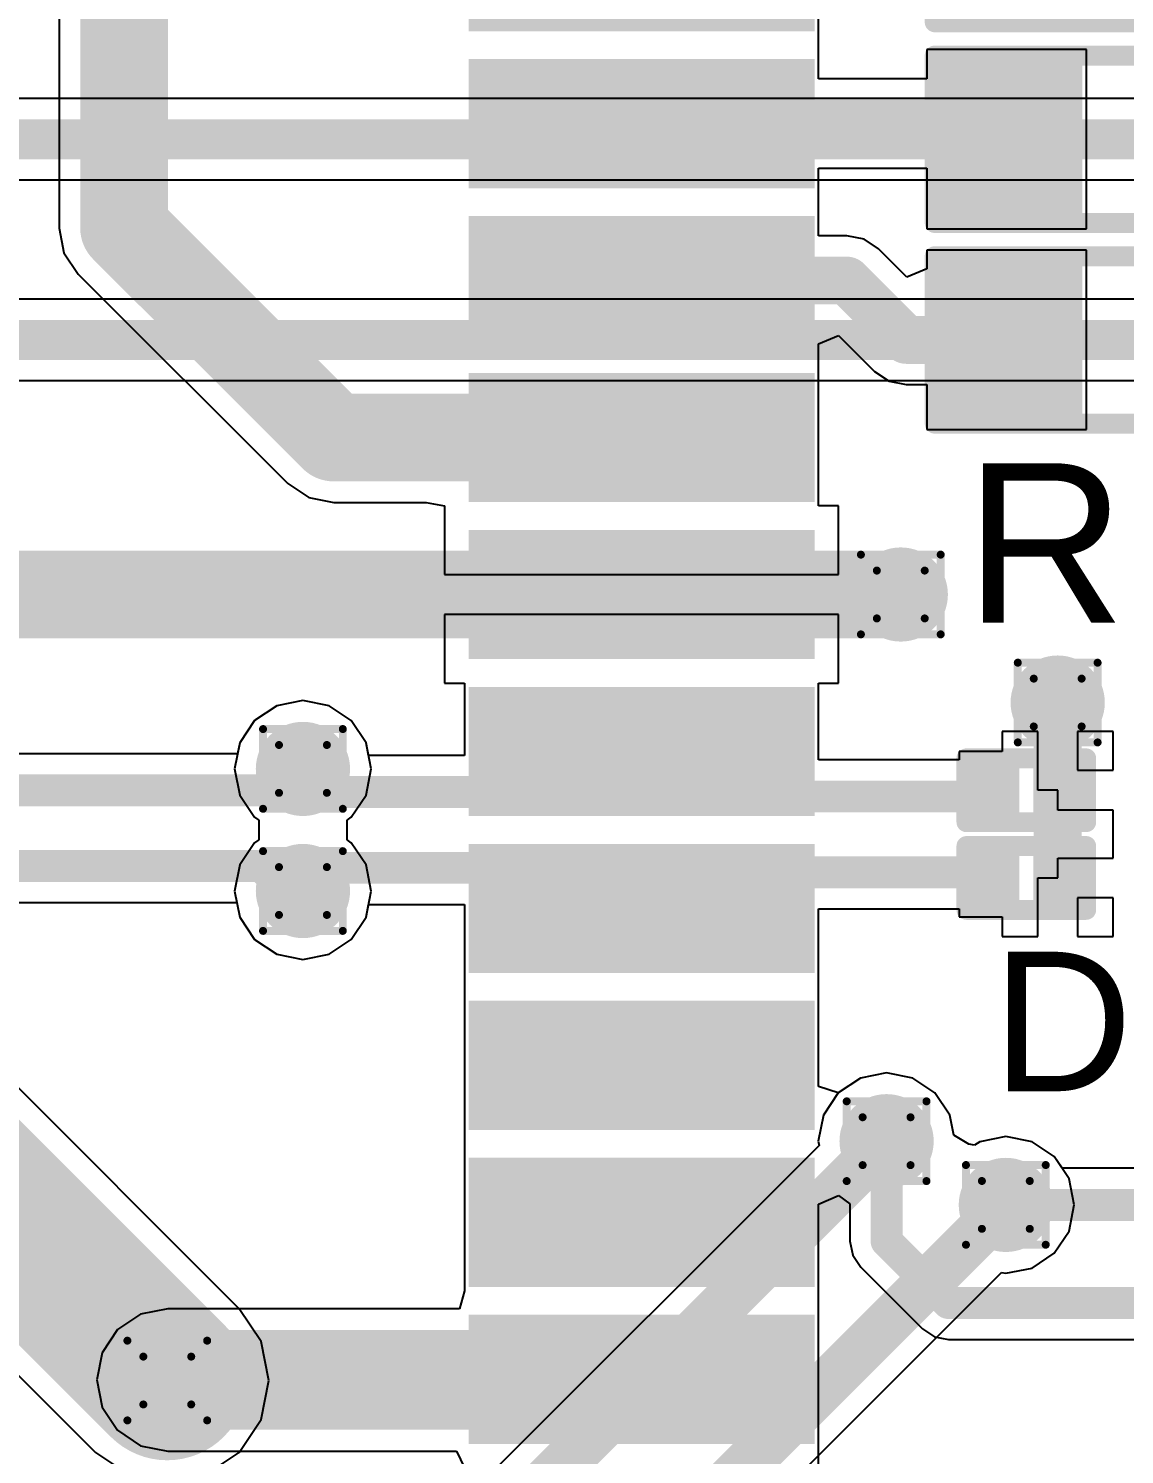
# Model space of a CAD drawing. Header units: inches. Extents: x -0.3 to 9.9, y -0.4 to 5.
# Drawn here: x 1.024 to 1.2987, y 1.1684 to 1.5261 of the extents above; entities that cross this region are included whole.
import ezdxf

# ---------------------------------------------------------------- set-up
doc = ezdxf.new("R2010")
doc.units = ezdxf.units.IN
doc.header["$MEASUREMENT"] = 0
for name, color, linetype in [('Bottom Layer', 5, 'Continuous'), ('Bottom Solder', 6, 'Continuous'), ('Drill Drawing', 1, 'Continuous'), ('Top Layer', 1, 'Continuous'), ('Top Overlay', 2, 'Continuous'), ('Top Paste', 8, 'Continuous'), ('Top Solder', 216, 'Continuous'), ('Via Holes', 16, 'Continuous')]:
    doc.layers.add(name, color=color, linetype=linetype)
doc.styles.add('Arial', font='', dxfattribs={"height": 0.2})
doc.styles.get('Arial').set_extended_font_data('Arial')

# ---------------------------------------------------------------- blocks, each defined once
blk = doc.blocks.new('R___0603_31')
at = {"layer": 'Top Layer'}
for points in [[(-0.015, 0.0175), (-0.015, -0.0175), (-0.045, -0.0175), (-0.045, 0.0175)], [(0.045, 0.0175), (0.045, -0.0175), (0.015, -0.0175), (0.015, 0.0175)]]:
    blk.add_hatch(color=1, dxfattribs=at).paths.add_polyline_path(points)
at = {"layer": 'Top Paste'}
for points in [[(-0.015, 0.0175), (-0.015, -0.0175), (-0.045, -0.0175), (-0.045, 0.0175)], [(0.045, 0.0175), (0.045, -0.0175), (0.015, -0.0175), (0.015, 0.0175)]]:
    blk.add_hatch(color=8, dxfattribs=at).paths.add_polyline_path(points)
at = {"layer": 'Top Solder'}
for points in [[(-0.011, 0.0215), (-0.011, -0.0215), (-0.049, -0.0215), (-0.049, 0.0215)], [(0.049, 0.0215), (0.049, -0.0215), (0.011, -0.0215), (0.011, 0.0215)]]:
    blk.add_hatch(color=216, dxfattribs=at).paths.add_polyline_path(points)
at = {"layer": 'Top Overlay', "const_width": 0.005}
for points in [[(0.048, 0.021), (-0.048, 0.021)], [(-0.048, 0.021), (-0.048, -0.021)], [(0.048, 0.021), (0.048, -0.021)], [(0.048, -0.021), (-0.048, -0.021)]]:
    blk.add_lwpolyline(points, dxfattribs=at)
at = {"layer": 'Top Overlay', "const_width": 0.0025}
for points in [[(-0.04925, 0.021, 1), (-0.04675, 0.021, 1)], [(-0.04925, 0.021, 1), (-0.04675, 0.021, 1)], [(0.04675, 0.021, 1), (0.04925, 0.021, 1)], [(0.04675, 0.021, 1), (0.04925, 0.021, 1)], [(-0.04925, -0.021, 1), (-0.04675, -0.021, 1)], [(-0.04925, -0.021, 1), (-0.04675, -0.021, 1)], [(0.04675, -0.021, 1), (0.04925, -0.021, 1)], [(0.04675, -0.021, 1), (0.04925, -0.021, 1)]]:
    blk.add_lwpolyline(points, format="xyb", close=True, dxfattribs=at)
blk = doc.blocks.new('R___0603_32')
at = {"layer": 'Top Layer'}
for points in [[(-0.015, 0.0175), (-0.015, -0.0175), (-0.045, -0.0175), (-0.045, 0.0175)], [(0.045, 0.0175), (0.045, -0.0175), (0.015, -0.0175), (0.015, 0.0175)]]:
    blk.add_hatch(color=1, dxfattribs=at).paths.add_polyline_path(points)
at = {"layer": 'Top Paste'}
for points in [[(-0.015, 0.0175), (-0.015, -0.0175), (-0.045, -0.0175), (-0.045, 0.0175)], [(0.045, 0.0175), (0.045, -0.0175), (0.015, -0.0175), (0.015, 0.0175)]]:
    blk.add_hatch(color=8, dxfattribs=at).paths.add_polyline_path(points)
at = {"layer": 'Top Solder'}
for points in [[(-0.011, 0.0215), (-0.011, -0.0215), (-0.049, -0.0215), (-0.049, 0.0215)], [(0.049, 0.0215), (0.049, -0.0215), (0.011, -0.0215), (0.011, 0.0215)]]:
    blk.add_hatch(color=216, dxfattribs=at).paths.add_polyline_path(points)
at = {"layer": 'Top Overlay', "const_width": 0.005}
for points in [[(0.048, 0.021), (-0.048, 0.021)], [(-0.048, 0.021), (-0.048, -0.021)], [(0.048, 0.021), (0.048, -0.021)], [(0.048, -0.021), (-0.048, -0.021)]]:
    blk.add_lwpolyline(points, dxfattribs=at)
at = {"layer": 'Top Overlay', "const_width": 0.0025}
for points in [[(-0.04925, 0.021, 1), (-0.04675, 0.021, 1)], [(-0.04925, 0.021, 1), (-0.04675, 0.021, 1)], [(0.04675, 0.021, 1), (0.04925, 0.021, 1)], [(0.04675, 0.021, 1), (0.04925, 0.021, 1)], [(-0.04925, -0.021, 1), (-0.04675, -0.021, 1)], [(-0.04925, -0.021, 1), (-0.04675, -0.021, 1)], [(0.04675, -0.021, 1), (0.04925, -0.021, 1)], [(0.04675, -0.021, 1), (0.04925, -0.021, 1)]]:
    blk.add_lwpolyline(points, format="xyb", close=True, dxfattribs=at)
blk = doc.blocks.new('R___0603_33')
at = {"layer": 'Top Layer'}
for points in [[(-0.015, 0.0175), (-0.015, -0.0175), (-0.045, -0.0175), (-0.045, 0.0175)], [(0.045, 0.0175), (0.045, -0.0175), (0.015, -0.0175), (0.015, 0.0175)]]:
    blk.add_hatch(color=1, dxfattribs=at).paths.add_polyline_path(points)
at = {"layer": 'Top Paste'}
for points in [[(-0.015, 0.0175), (-0.015, -0.0175), (-0.045, -0.0175), (-0.045, 0.0175)], [(0.045, 0.0175), (0.045, -0.0175), (0.015, -0.0175), (0.015, 0.0175)]]:
    blk.add_hatch(color=8, dxfattribs=at).paths.add_polyline_path(points)
at = {"layer": 'Top Solder'}
for points in [[(-0.011, 0.0215), (-0.011, -0.0215), (-0.049, -0.0215), (-0.049, 0.0215)], [(0.049, 0.0215), (0.049, -0.0215), (0.011, -0.0215), (0.011, 0.0215)]]:
    blk.add_hatch(color=216, dxfattribs=at).paths.add_polyline_path(points)
at = {"layer": 'Top Overlay', "const_width": 0.005}
for points in [[(0.048, 0.021), (-0.048, 0.021)], [(-0.048, 0.021), (-0.048, -0.021)], [(0.048, 0.021), (0.048, -0.021)], [(0.048, -0.021), (-0.048, -0.021)]]:
    blk.add_lwpolyline(points, dxfattribs=at)
at = {"layer": 'Top Overlay', "const_width": 0.0025}
for points in [[(-0.04925, 0.021, 1), (-0.04675, 0.021, 1)], [(-0.04925, 0.021, 1), (-0.04675, 0.021, 1)], [(0.04675, 0.021, 1), (0.04925, 0.021, 1)], [(0.04675, 0.021, 1), (0.04925, 0.021, 1)], [(-0.04925, -0.021, 1), (-0.04675, -0.021, 1)], [(-0.04925, -0.021, 1), (-0.04675, -0.021, 1)], [(0.04675, -0.021, 1), (0.04925, -0.021, 1)], [(0.04675, -0.021, 1), (0.04925, -0.021, 1)]]:
    blk.add_lwpolyline(points, format="xyb", close=True, dxfattribs=at)
blk = doc.blocks.new('SIM7000A_35')
at = {"layer": 'Top Layer'}
for points in [[(-0.09094, -0.51181), (-0.09094, -0.43307), (-0.06654, -0.43307), (-0.06654, -0.51181)], [(-0.05157, -0.51181), (-0.05157, -0.43307), (-0.02717, -0.43307), (-0.02717, -0.51181)], [(-0.0122, -0.51181), (-0.0122, -0.43307), (0.0122, -0.43307), (0.0122, -0.51181)], [(0.02717, -0.51181), (0.02717, -0.43307), (0.05157, -0.43307), (0.05157, -0.51181)], [(0.06654, -0.51181), (0.06654, -0.43307), (0.09094, -0.43307), (0.09094, -0.51181)], [(0.10591, -0.51181), (0.10591, -0.43307), (0.13031, -0.43307), (0.13031, -0.51181)], [(0.14528, -0.51181), (0.14528, -0.43307), (0.16969, -0.43307), (0.16969, -0.51181)], [(0.18465, -0.51181), (0.18465, -0.43307), (0.20906, -0.43307), (0.20906, -0.51181)], [(0.22402, -0.51181), (0.22402, -0.43307), (0.24843, -0.43307), (0.24843, -0.51181)]]:
    blk.add_hatch(color=1, dxfattribs=at).paths.add_polyline_path(points)
at = {"layer": 'Top Paste'}
for points in [[(-0.09094, -0.51181), (-0.09094, -0.43307), (-0.06654, -0.43307), (-0.06654, -0.51181)], [(-0.05157, -0.51181), (-0.05157, -0.43307), (-0.02717, -0.43307), (-0.02717, -0.51181)], [(-0.0122, -0.51181), (-0.0122, -0.43307), (0.0122, -0.43307), (0.0122, -0.51181)], [(0.02717, -0.51181), (0.02717, -0.43307), (0.05157, -0.43307), (0.05157, -0.51181)], [(0.06654, -0.51181), (0.06654, -0.43307), (0.09094, -0.43307), (0.09094, -0.51181)], [(0.10591, -0.51181), (0.10591, -0.43307), (0.13031, -0.43307), (0.13031, -0.51181)], [(0.14528, -0.51181), (0.14528, -0.43307), (0.16969, -0.43307), (0.16969, -0.51181)], [(0.18465, -0.51181), (0.18465, -0.43307), (0.20906, -0.43307), (0.20906, -0.51181)], [(0.22402, -0.51181), (0.22402, -0.43307), (0.24843, -0.43307), (0.24843, -0.51181)]]:
    blk.add_hatch(color=8, dxfattribs=at).paths.add_polyline_path(points)
at = {"layer": 'Top Solder'}
for points in [[(-0.09494, -0.51581), (-0.09494, -0.42907), (-0.06254, -0.42907), (-0.06254, -0.51581)], [(-0.05557, -0.51581), (-0.05557, -0.42907), (-0.02317, -0.42907), (-0.02317, -0.51581)], [(-0.0162, -0.51581), (-0.0162, -0.42907), (0.0162, -0.42907), (0.0162, -0.51581)], [(0.02317, -0.51581), (0.02317, -0.42907), (0.05557, -0.42907), (0.05557, -0.51581)], [(0.06254, -0.51581), (0.06254, -0.42907), (0.09494, -0.42907), (0.09494, -0.51581)], [(0.10191, -0.51581), (0.10191, -0.42907), (0.13431, -0.42907), (0.13431, -0.51581)], [(0.14128, -0.51581), (0.14128, -0.42907), (0.17369, -0.42907), (0.17369, -0.51581)], [(0.18065, -0.51581), (0.18065, -0.42907), (0.21306, -0.42907), (0.21306, -0.51581)], [(0.22002, -0.51581), (0.22002, -0.42907), (0.25243, -0.42907), (0.25243, -0.51581)], [(0.25939, -0.51581), (0.25939, -0.42907), (0.2918, -0.42907), (0.2918, -0.51581)]]:
    blk.add_hatch(color=216, dxfattribs=at).paths.add_polyline_path(points)
blk = doc.blocks.new('DSN0603_2_151')
at = {"layer": 'Top Layer'}
for points in [[(-0.01181, 0.00472), (-0.00394, 0.00472), (-0.00394, -0.00472), (-0.01181, -0.00472)], [(0.00394, 0.00472), (0.01181, 0.00472), (0.01181, -0.00472), (0.00394, -0.00472)]]:
    blk.add_hatch(color=1, dxfattribs=at).paths.add_polyline_path(points)
at = {"layer": 'Top Paste'}
for points in [[(-0.01181, 0.00472), (-0.00394, 0.00472), (-0.00394, -0.00472), (-0.01181, -0.00472)], [(0.00394, 0.00472), (0.01181, 0.00472), (0.01181, -0.00472), (0.00394, -0.00472)]]:
    blk.add_hatch(color=8, dxfattribs=at).paths.add_polyline_path(points)
at = {"layer": 'Top Solder'}
for points in [[(-0.01398, 0.00689), (-0.00177, 0.00689), (-0.00177, -0.00689), (-0.01398, -0.00689)], [(0.00177, 0.00689), (0.01398, 0.00689), (0.01398, -0.00689), (0.00177, -0.00689)]]:
    blk.add_hatch(color=216, dxfattribs=at).paths.add_polyline_path(points)
at = {"layer": 'Top Overlay', "const_width": 0.005}
for points in [[(-0.015, -0.008), (-0.015, 0.008)], [(-0.015, 0.008), (0.015, 0.008)], [(0.015, -0.008), (0.015, 0.008)], [(-0.015, -0.008), (0.015, -0.008)]]:
    blk.add_lwpolyline(points, dxfattribs=at)
at = {"layer": 'Top Overlay', "const_width": 0.0025}
for points in [[(-0.01625, 0.008, 1), (-0.01375, 0.008, 1)], [(-0.01625, 0.008, 1), (-0.01375, 0.008, 1)], [(0.01375, 0.008, 1), (0.01625, 0.008, 1)], [(0.01375, 0.008, 1), (0.01625, 0.008, 1)], [(-0.01625, -0.008, 1), (-0.01375, -0.008, 1)], [(-0.01625, -0.008, 1), (-0.01375, -0.008, 1)], [(0.01375, -0.008, 1), (0.01625, -0.008, 1)], [(0.01375, -0.008, 1), (0.01625, -0.008, 1)]]:
    blk.add_lwpolyline(points, format="xyb", close=True, dxfattribs=at)
blk = doc.blocks.new('DSN0603_2_152')
at = {"layer": 'Top Layer'}
for points in [[(-0.01181, 0.00472), (-0.00394, 0.00472), (-0.00394, -0.00472), (-0.01181, -0.00472)], [(0.00394, 0.00472), (0.01181, 0.00472), (0.01181, -0.00472), (0.00394, -0.00472)]]:
    blk.add_hatch(color=1, dxfattribs=at).paths.add_polyline_path(points)
at = {"layer": 'Top Paste'}
for points in [[(-0.01181, 0.00472), (-0.00394, 0.00472), (-0.00394, -0.00472), (-0.01181, -0.00472)], [(0.00394, 0.00472), (0.01181, 0.00472), (0.01181, -0.00472), (0.00394, -0.00472)]]:
    blk.add_hatch(color=8, dxfattribs=at).paths.add_polyline_path(points)
at = {"layer": 'Top Solder'}
for points in [[(-0.01398, 0.00689), (-0.00177, 0.00689), (-0.00177, -0.00689), (-0.01398, -0.00689)], [(0.00177, 0.00689), (0.01398, 0.00689), (0.01398, -0.00689), (0.00177, -0.00689)]]:
    blk.add_hatch(color=216, dxfattribs=at).paths.add_polyline_path(points)
at = {"layer": 'Top Overlay', "const_width": 0.005}
for points in [[(-0.015, -0.008), (-0.015, 0.008)], [(-0.015, 0.008), (0.015, 0.008)], [(0.015, -0.008), (0.015, 0.008)], [(-0.015, -0.008), (0.015, -0.008)]]:
    blk.add_lwpolyline(points, dxfattribs=at)
at = {"layer": 'Top Overlay', "const_width": 0.0025}
for points in [[(-0.01625, 0.008, 1), (-0.01375, 0.008, 1)], [(-0.01625, 0.008, 1), (-0.01375, 0.008, 1)], [(0.01375, 0.008, 1), (0.01625, 0.008, 1)], [(0.01375, 0.008, 1), (0.01625, 0.008, 1)], [(-0.01625, -0.008, 1), (-0.01375, -0.008, 1)], [(-0.01625, -0.008, 1), (-0.01375, -0.008, 1)], [(0.01375, -0.008, 1), (0.01625, -0.008, 1)], [(0.01375, -0.008, 1), (0.01625, -0.008, 1)]]:
    blk.add_lwpolyline(points, format="xyb", close=True, dxfattribs=at)

msp = doc.modelspace()

# ---------------------------------------------------------------- hatches: boundary and pattern name
at = {"layer": 'Bottom Layer'}
h = msp.add_hatch(color=5, dxfattribs=at)
edge = h.paths.add_edge_path()
edge.add_arc((1.24267, 1.3841), 0.01181, 0, 360)
h = msp.add_hatch(color=5, dxfattribs=at)
edge = h.paths.add_edge_path()
edge.add_arc((1.282, 1.357), 0.01181, 0, 360)
h = msp.add_hatch(color=5, dxfattribs=at)
edge = h.paths.add_edge_path()
edge.add_arc((1.09282, 1.34035), 0.01181, 0, 360)
h = msp.add_hatch(color=5, dxfattribs=at)
edge = h.paths.add_edge_path()
edge.add_arc((1.09282, 1.30973), 0.01181, 0, 360)
h = msp.add_hatch(color=5, dxfattribs=at)
edge = h.paths.add_edge_path()
edge.add_arc((1.23911, 1.24698), 0.01181, 0, 360)
h = msp.add_hatch(color=5, dxfattribs=at)
edge = h.paths.add_edge_path()
edge.add_arc((1.269, 1.231), 0.01181, 0, 360)
h = msp.add_hatch(color=5, dxfattribs=at)
edge = h.paths.add_edge_path()
edge.add_arc((1.05882, 1.18695), 0.01181, 0, 360)
at = {"layer": 'Bottom Solder'}
h = msp.add_hatch(color=6, dxfattribs=at)
edge = h.paths.add_edge_path()
edge.add_arc((1.24267, 1.3841), 0.00591, 0, 360)
h = msp.add_hatch(color=6, dxfattribs=at)
edge = h.paths.add_edge_path()
edge.add_arc((1.282, 1.357), 0.00591, 0, 360)
h = msp.add_hatch(color=6, dxfattribs=at)
edge = h.paths.add_edge_path()
edge.add_arc((1.09282, 1.34035), 0.00591, 0, 360)
h = msp.add_hatch(color=6, dxfattribs=at)
edge = h.paths.add_edge_path()
edge.add_arc((1.09282, 1.30973), 0.00591, 0, 360)
h = msp.add_hatch(color=6, dxfattribs=at)
edge = h.paths.add_edge_path()
edge.add_arc((1.23911, 1.24698), 0.00591, 0, 360)
h = msp.add_hatch(color=6, dxfattribs=at)
edge = h.paths.add_edge_path()
edge.add_arc((1.269, 1.231), 0.00591, 0, 360)
h = msp.add_hatch(color=6, dxfattribs=at)
edge = h.paths.add_edge_path()
edge.add_arc((1.05882, 1.18695), 0.00591, 0, 360)
at = {"layer": 'Top Layer'}
h = msp.add_hatch(color=1, dxfattribs=at)
edge = h.paths.add_edge_path()
edge.add_arc((1.24267, 1.3841), 0.01181, 0, 360)
h = msp.add_hatch(color=1, dxfattribs=at)
edge = h.paths.add_edge_path()
edge.add_arc((1.282, 1.357), 0.01181, 0, 360)
h = msp.add_hatch(color=1, dxfattribs=at)
edge = h.paths.add_edge_path()
edge.add_arc((1.09282, 1.34035), 0.01181, 0, 360)
h = msp.add_hatch(color=1, dxfattribs=at)
edge = h.paths.add_edge_path()
edge.add_arc((1.09282, 1.30973), 0.01181, 0, 360)
h = msp.add_hatch(color=1, dxfattribs=at)
edge = h.paths.add_edge_path()
edge.add_arc((1.23911, 1.24698), 0.01181, 0, 360)
h = msp.add_hatch(color=1, dxfattribs=at)
edge = h.paths.add_edge_path()
edge.add_arc((1.269, 1.231), 0.01181, 0, 360)
h = msp.add_hatch(color=1, dxfattribs=at)
edge = h.paths.add_edge_path()
edge.add_arc((1.05882, 1.18695), 0.01181, 0, 360)
at = {"layer": 'Top Solder'}
h = msp.add_hatch(color=216, dxfattribs=at)
edge = h.paths.add_edge_path()
edge.add_arc((1.24267, 1.3841), 0.00591, 0, 360)
h = msp.add_hatch(color=216, dxfattribs=at)
edge = h.paths.add_edge_path()
edge.add_arc((1.282, 1.357), 0.00591, 0, 360)
h = msp.add_hatch(color=216, dxfattribs=at)
edge = h.paths.add_edge_path()
edge.add_arc((1.09282, 1.34035), 0.00591, 0, 360)
h = msp.add_hatch(color=216, dxfattribs=at)
edge = h.paths.add_edge_path()
edge.add_arc((1.09282, 1.30973), 0.00591, 0, 360)
h = msp.add_hatch(color=216, dxfattribs=at)
edge = h.paths.add_edge_path()
edge.add_arc((1.23911, 1.24698), 0.00591, 0, 360)
h = msp.add_hatch(color=216, dxfattribs=at)
edge = h.paths.add_edge_path()
edge.add_arc((1.269, 1.231), 0.00591, 0, 360)
h = msp.add_hatch(color=216, dxfattribs=at)
edge = h.paths.add_edge_path()
edge.add_arc((1.05882, 1.18695), 0.00591, 0, 360)
at = {"layer": 'Via Holes'}
h = msp.add_hatch(color=7, dxfattribs=at)
edge = h.paths.add_edge_path()
edge.add_arc((1.24267, 1.3841), 0.00591, 0, 360)
h = msp.add_hatch(color=7, dxfattribs=at)
edge = h.paths.add_edge_path()
edge.add_arc((1.282, 1.357), 0.00591, 0, 360)
h = msp.add_hatch(color=7, dxfattribs=at)
edge = h.paths.add_edge_path()
edge.add_arc((1.09282, 1.34035), 0.00591, 0, 360)
h = msp.add_hatch(color=7, dxfattribs=at)
edge = h.paths.add_edge_path()
edge.add_arc((1.09282, 1.30973), 0.00591, 0, 360)
h = msp.add_hatch(color=7, dxfattribs=at)
edge = h.paths.add_edge_path()
edge.add_arc((1.23911, 1.24698), 0.00591, 0, 360)
h = msp.add_hatch(color=7, dxfattribs=at)
edge = h.paths.add_edge_path()
edge.add_arc((1.269, 1.231), 0.00591, 0, 360)
h = msp.add_hatch(color=7, dxfattribs=at)
edge = h.paths.add_edge_path()
edge.add_arc((1.05882, 1.18695), 0.00591, 0, 360)

# ---------------------------------------------------------------- linework, layer by layer
at = {"layer": 'Bottom Layer'}
for p, q in [((1.34498, 1.50848), (0.97194, 1.50848)), ((0.96772, 1.48809), (1.34498, 1.48809)), ((1.34498, 1.45814), (0.98505, 1.45814)), ((0.98082, 1.43775), (1.34498, 1.43775)), ((1.08626, 1.35619), (1.0807, 1.35247)), ((1.09282, 1.35749), (1.08626, 1.35619)), ((1.09938, 1.35619), (1.09282, 1.35749)), ((1.10494, 1.35247), (1.09938, 1.35619)), ((1.0807, 1.35247), (1.07699, 1.34691)), ((1.10866, 1.34691), (1.10494, 1.35247)), ((1.07699, 1.34691), (1.07644, 1.34417)), ((1.10996, 1.34035), (1.10866, 1.34691)), ((1.07644, 1.34417), (1.00329, 1.34417)), ((1.10866, 1.33379), (1.10996, 1.34035)), ((1.10494, 1.32823), (1.10866, 1.33379)), ((1.10391, 1.32754), (1.10494, 1.32823)), ((1.10391, 1.32254), (1.10391, 1.32754)), ((1.10494, 1.32185), (1.10391, 1.32254)), ((1.10866, 1.31629), (1.10494, 1.32185)), ((1.10996, 1.30973), (1.10866, 1.31629)), ((1.10866, 1.30317), (1.10996, 1.30973)), ((0.99162, 1.30682), (1.07626, 1.30682)), ((1.07626, 1.30682), (1.07699, 1.30317)), ((1.07699, 1.30317), (1.0807, 1.29761)), ((1.10494, 1.29761), (1.10866, 1.30317)), ((1.0807, 1.29761), (1.08626, 1.2939)), ((1.09938, 1.2939), (1.10494, 1.29761)), ((1.08626, 1.2939), (1.09282, 1.29259)), ((1.09282, 1.29259), (1.09938, 1.2939)), ((1.07685, 1.20497), (1.0028, 1.27902)), ((1.23255, 1.26281), (1.22699, 1.2591)), ((1.23911, 1.26412), (1.23255, 1.26281)), ((1.24567, 1.26281), (1.23911, 1.26412)), ((1.25123, 1.2591), (1.24567, 1.26281)), ((1.22699, 1.2591), (1.22327, 1.25353)), ((1.25494, 1.25353), (1.25123, 1.2591)), ((1.22327, 1.25353), (1.22197, 1.24698)), ((1.25594, 1.24851), (1.25494, 1.25353)), ((1.2597, 1.24627), (1.25594, 1.24851)), ((1.22218, 1.24591), (1.12784, 1.15157)), ((1.22197, 1.24698), (1.22218, 1.24591)), ((1.26115, 1.24597), (1.2597, 1.24627)), ((1.26244, 1.24684), (1.26115, 1.24597)), ((1.269, 1.24814), (1.26244, 1.24684)), ((1.27556, 1.24684), (1.269, 1.24814)), ((1.28112, 1.24312), (1.27556, 1.24684)), ((1.28484, 1.23756), (1.28112, 1.24312)), ((1.28614, 1.231), (1.28484, 1.23756)), ((0.97421, 1.23551), (1.0408, 1.16892)), ((1.28484, 1.22444), (1.28614, 1.231)), ((1.28112, 1.21888), (1.28484, 1.22444)), ((1.27556, 1.21516), (1.28112, 1.21888)), ((1.1551, 1.10124), (1.26793, 1.21407)), ((1.26793, 1.21407), (1.269, 1.21386)), ((1.269, 1.21386), (1.27556, 1.21516)), ((1.08237, 1.1967), (1.07685, 1.20497)), ((1.08431, 1.18695), (1.08237, 1.1967)), ((1.08237, 1.17719), (1.08431, 1.18695)), ((1.07685, 1.16892), (1.08237, 1.17719)), ((1.0408, 1.16892), (1.04907, 1.1634)), ((1.06858, 1.1634), (1.07685, 1.16892))]:
    msp.add_line(p, q, dxfattribs=at)
for points, const_width in [([(0.96772, 1.49828), (1.35838, 1.49828)], 0.01), ([(0.98082, 1.44795), (1.35838, 1.44795)], 0.01), ([(1.00467, 1.3841), (1.24267, 1.3841)], 0.022), ([(1.08324, 1.335), (1.0886, 1.34035)], 0.008), ([(1.0886, 1.34035), (1.09282, 1.34035)], 0.008), ([(0.99949, 1.335), (1.08324, 1.335)], 0.008), ([(0.99162, 1.316), (1.08233, 1.316)], 0.008), ([(1.08233, 1.316), (1.0886, 1.30973)], 0.008), ([(1.0886, 1.30973), (1.09282, 1.30973)], 0.008), ([(0.98477, 1.261), (1.05882, 1.18695)], 0.04), ([(1.13227, 1.14013), (1.23911, 1.24698)], 0.012), ([(1.14717, 1.10917), (1.269, 1.231)], 0.012)]:
    msp.add_lwpolyline(points, dxfattribs=dict(at, const_width=const_width))
for points, const_width in [([(1.23717, 1.3841, 1), (1.24817, 1.3841, 1)], 0.011), ([(1.0866, 1.34035, 1), (1.0906, 1.34035, 1)], 0.004), ([(1.0866, 1.34035, 1), (1.0906, 1.34035, 1)], 0.004), ([(1.09082, 1.34035, 1), (1.09482, 1.34035, 1)], 0.004), ([(1.08124, 1.335, 1), (1.08524, 1.335, 1)], 0.004), ([(1.08124, 1.335, 1), (1.08524, 1.335, 1)], 0.004), ([(1.08033, 1.316, 1), (1.08433, 1.316, 1)], 0.004), ([(1.08033, 1.316, 1), (1.08433, 1.316, 1)], 0.004), ([(1.0866, 1.30973, 1), (1.0906, 1.30973, 1)], 0.004), ([(1.0866, 1.30973, 1), (1.0906, 1.30973, 1)], 0.004), ([(1.09082, 1.30973, 1), (1.09482, 1.30973, 1)], 0.004), ([(1.23611, 1.24698, 1), (1.24211, 1.24698, 1)], 0.006), ([(1.266, 1.231, 1), (1.272, 1.231, 1)], 0.006), ([(1.04882, 1.18695, 1), (1.06882, 1.18695, 1)], 0.02)]:
    msp.add_lwpolyline(points, format="xyb", close=True, dxfattribs=dict(at, const_width=const_width))
at = {"layer": 'Drill Drawing', "const_width": 0.002}
for points in [[(1.23267, 1.3941), (1.25267, 1.3941)], [(1.23267, 1.3741), (1.23267, 1.3941)], [(1.25267, 1.3741), (1.25267, 1.3941)], [(1.23667, 1.3901), (1.24867, 1.3901)], [(1.23667, 1.3781), (1.23667, 1.3901)], [(1.24867, 1.3781), (1.24867, 1.3901)], [(1.23667, 1.3781), (1.24867, 1.3781)], [(1.23267, 1.3741), (1.25267, 1.3741)], [(1.272, 1.367), (1.292, 1.367)], [(1.272, 1.347), (1.272, 1.367)], [(1.292, 1.347), (1.292, 1.367)], [(1.276, 1.363), (1.288, 1.363)], [(1.276, 1.351), (1.276, 1.363)], [(1.288, 1.351), (1.288, 1.363)], [(1.276, 1.351), (1.288, 1.351)], [(1.08282, 1.35035), (1.10282, 1.35035)], [(1.08282, 1.33035), (1.08282, 1.35035)], [(1.10282, 1.33035), (1.10282, 1.35035)], [(1.08682, 1.34635), (1.09882, 1.34635)], [(1.08682, 1.33435), (1.08682, 1.34635)], [(1.09882, 1.33435), (1.09882, 1.34635)], [(1.272, 1.347), (1.292, 1.347)], [(1.08682, 1.33435), (1.09882, 1.33435)], [(1.08282, 1.33035), (1.10282, 1.33035)], [(1.08282, 1.31973), (1.10282, 1.31973)], [(1.08282, 1.29973), (1.08282, 1.31973)], [(1.10282, 1.29973), (1.10282, 1.31973)], [(1.08682, 1.31573), (1.09882, 1.31573)], [(1.08682, 1.30373), (1.08682, 1.31573)], [(1.09882, 1.30373), (1.09882, 1.31573)], [(1.08682, 1.30373), (1.09882, 1.30373)], [(1.08282, 1.29973), (1.10282, 1.29973)], [(1.22911, 1.25698), (1.24911, 1.25698)], [(1.22911, 1.23698), (1.22911, 1.25698)], [(1.24911, 1.23698), (1.24911, 1.25698)], [(1.23311, 1.25298), (1.24511, 1.25298)], [(1.23311, 1.24098), (1.23311, 1.25298)], [(1.24511, 1.24098), (1.24511, 1.25298)], [(1.23311, 1.24098), (1.24511, 1.24098)], [(1.259, 1.241), (1.279, 1.241)], [(1.259, 1.221), (1.259, 1.241)], [(1.279, 1.221), (1.279, 1.241)], [(1.22911, 1.23698), (1.24911, 1.23698)], [(1.263, 1.237), (1.275, 1.237)], [(1.263, 1.225), (1.263, 1.237)], [(1.275, 1.225), (1.275, 1.237)], [(1.263, 1.225), (1.275, 1.225)], [(1.259, 1.221), (1.279, 1.221)], [(1.04882, 1.19695), (1.06882, 1.19695)], [(1.04882, 1.17695), (1.04882, 1.19695)], [(1.06882, 1.17695), (1.06882, 1.19695)], [(1.05282, 1.19295), (1.06482, 1.19295)], [(1.05282, 1.18095), (1.05282, 1.19295)], [(1.06482, 1.18095), (1.06482, 1.19295)], [(1.05282, 1.18095), (1.06482, 1.18095)], [(1.04882, 1.17695), (1.06882, 1.17695)]]:
    msp.add_lwpolyline(points, dxfattribs=at)
at = {"layer": 'Drill Drawing', "const_width": 0.001}
for points in [[(1.23217, 1.3941, 1), (1.23317, 1.3941, 1)], [(1.23217, 1.3941, 1), (1.23317, 1.3941, 1)], [(1.25217, 1.3941, 1), (1.25317, 1.3941, 1)], [(1.25217, 1.3941, 1), (1.25317, 1.3941, 1)], [(1.23617, 1.3901, 1), (1.23717, 1.3901, 1)], [(1.23617, 1.3901, 1), (1.23717, 1.3901, 1)], [(1.24817, 1.3901, 1), (1.24917, 1.3901, 1)], [(1.24817, 1.3901, 1), (1.24917, 1.3901, 1)], [(1.23617, 1.3781, 1), (1.23717, 1.3781, 1)], [(1.23617, 1.3781, 1), (1.23717, 1.3781, 1)], [(1.24817, 1.3781, 1), (1.24917, 1.3781, 1)], [(1.24817, 1.3781, 1), (1.24917, 1.3781, 1)], [(1.23217, 1.3741, 1), (1.23317, 1.3741, 1)], [(1.23217, 1.3741, 1), (1.23317, 1.3741, 1)], [(1.25217, 1.3741, 1), (1.25317, 1.3741, 1)], [(1.25217, 1.3741, 1), (1.25317, 1.3741, 1)], [(1.2715, 1.367, 1), (1.2725, 1.367, 1)], [(1.2715, 1.367, 1), (1.2725, 1.367, 1)], [(1.2915, 1.367, 1), (1.2925, 1.367, 1)], [(1.2915, 1.367, 1), (1.2925, 1.367, 1)], [(1.2755, 1.363, 1), (1.2765, 1.363, 1)], [(1.2755, 1.363, 1), (1.2765, 1.363, 1)], [(1.2875, 1.363, 1), (1.2885, 1.363, 1)], [(1.2875, 1.363, 1), (1.2885, 1.363, 1)], [(1.2755, 1.351, 1), (1.2765, 1.351, 1)], [(1.2755, 1.351, 1), (1.2765, 1.351, 1)], [(1.2875, 1.351, 1), (1.2885, 1.351, 1)], [(1.2875, 1.351, 1), (1.2885, 1.351, 1)], [(1.08232, 1.35035, 1), (1.08332, 1.35035, 1)], [(1.08232, 1.35035, 1), (1.08332, 1.35035, 1)], [(1.10232, 1.35035, 1), (1.10332, 1.35035, 1)], [(1.10232, 1.35035, 1), (1.10332, 1.35035, 1)], [(1.08632, 1.34635, 1), (1.08732, 1.34635, 1)], [(1.08632, 1.34635, 1), (1.08732, 1.34635, 1)], [(1.09832, 1.34635, 1), (1.09932, 1.34635, 1)], [(1.09832, 1.34635, 1), (1.09932, 1.34635, 1)], [(1.2715, 1.347, 1), (1.2725, 1.347, 1)], [(1.2715, 1.347, 1), (1.2725, 1.347, 1)], [(1.2915, 1.347, 1), (1.2925, 1.347, 1)], [(1.2915, 1.347, 1), (1.2925, 1.347, 1)], [(1.08632, 1.33435, 1), (1.08732, 1.33435, 1)], [(1.08632, 1.33435, 1), (1.08732, 1.33435, 1)], [(1.09832, 1.33435, 1), (1.09932, 1.33435, 1)], [(1.09832, 1.33435, 1), (1.09932, 1.33435, 1)], [(1.08232, 1.33035, 1), (1.08332, 1.33035, 1)], [(1.08232, 1.33035, 1), (1.08332, 1.33035, 1)], [(1.10232, 1.33035, 1), (1.10332, 1.33035, 1)], [(1.10232, 1.33035, 1), (1.10332, 1.33035, 1)], [(1.08232, 1.31973, 1), (1.08332, 1.31973, 1)], [(1.08232, 1.31973, 1), (1.08332, 1.31973, 1)], [(1.10232, 1.31973, 1), (1.10332, 1.31973, 1)], [(1.10232, 1.31973, 1), (1.10332, 1.31973, 1)], [(1.08632, 1.31573, 1), (1.08732, 1.31573, 1)], [(1.08632, 1.31573, 1), (1.08732, 1.31573, 1)], [(1.09832, 1.31573, 1), (1.09932, 1.31573, 1)], [(1.09832, 1.31573, 1), (1.09932, 1.31573, 1)], [(1.08632, 1.30373, 1), (1.08732, 1.30373, 1)], [(1.08632, 1.30373, 1), (1.08732, 1.30373, 1)], [(1.09832, 1.30373, 1), (1.09932, 1.30373, 1)], [(1.09832, 1.30373, 1), (1.09932, 1.30373, 1)], [(1.08232, 1.29973, 1), (1.08332, 1.29973, 1)], [(1.08232, 1.29973, 1), (1.08332, 1.29973, 1)], [(1.10232, 1.29973, 1), (1.10332, 1.29973, 1)], [(1.10232, 1.29973, 1), (1.10332, 1.29973, 1)], [(1.22861, 1.25698, 1), (1.22961, 1.25698, 1)], [(1.22861, 1.25698, 1), (1.22961, 1.25698, 1)], [(1.24861, 1.25698, 1), (1.24961, 1.25698, 1)], [(1.24861, 1.25698, 1), (1.24961, 1.25698, 1)], [(1.23261, 1.25298, 1), (1.23361, 1.25298, 1)], [(1.23261, 1.25298, 1), (1.23361, 1.25298, 1)], [(1.24461, 1.25298, 1), (1.24561, 1.25298, 1)], [(1.24461, 1.25298, 1), (1.24561, 1.25298, 1)], [(1.23261, 1.24098, 1), (1.23361, 1.24098, 1)], [(1.23261, 1.24098, 1), (1.23361, 1.24098, 1)], [(1.24461, 1.24098, 1), (1.24561, 1.24098, 1)], [(1.24461, 1.24098, 1), (1.24561, 1.24098, 1)], [(1.2585, 1.241, 1), (1.2595, 1.241, 1)], [(1.2585, 1.241, 1), (1.2595, 1.241, 1)], [(1.2785, 1.241, 1), (1.2795, 1.241, 1)], [(1.2785, 1.241, 1), (1.2795, 1.241, 1)], [(1.22861, 1.23698, 1), (1.22961, 1.23698, 1)], [(1.22861, 1.23698, 1), (1.22961, 1.23698, 1)], [(1.24861, 1.23698, 1), (1.24961, 1.23698, 1)], [(1.24861, 1.23698, 1), (1.24961, 1.23698, 1)], [(1.2625, 1.237, 1), (1.2635, 1.237, 1)], [(1.2625, 1.237, 1), (1.2635, 1.237, 1)], [(1.2745, 1.237, 1), (1.2755, 1.237, 1)], [(1.2745, 1.237, 1), (1.2755, 1.237, 1)], [(1.2625, 1.225, 1), (1.2635, 1.225, 1)], [(1.2625, 1.225, 1), (1.2635, 1.225, 1)], [(1.2745, 1.225, 1), (1.2755, 1.225, 1)], [(1.2745, 1.225, 1), (1.2755, 1.225, 1)], [(1.2585, 1.221, 1), (1.2595, 1.221, 1)], [(1.2585, 1.221, 1), (1.2595, 1.221, 1)], [(1.2785, 1.221, 1), (1.2795, 1.221, 1)], [(1.2785, 1.221, 1), (1.2795, 1.221, 1)], [(1.04832, 1.19695, 1), (1.04932, 1.19695, 1)], [(1.04832, 1.19695, 1), (1.04932, 1.19695, 1)], [(1.06832, 1.19695, 1), (1.06932, 1.19695, 1)], [(1.06832, 1.19695, 1), (1.06932, 1.19695, 1)], [(1.05232, 1.19295, 1), (1.05332, 1.19295, 1)], [(1.05232, 1.19295, 1), (1.05332, 1.19295, 1)], [(1.06432, 1.19295, 1), (1.06532, 1.19295, 1)], [(1.06432, 1.19295, 1), (1.06532, 1.19295, 1)], [(1.05232, 1.18095, 1), (1.05332, 1.18095, 1)], [(1.05232, 1.18095, 1), (1.05332, 1.18095, 1)], [(1.06432, 1.18095, 1), (1.06532, 1.18095, 1)], [(1.06432, 1.18095, 1), (1.06532, 1.18095, 1)], [(1.04832, 1.17695, 1), (1.04932, 1.17695, 1)], [(1.04832, 1.17695, 1), (1.04932, 1.17695, 1)], [(1.06832, 1.17695, 1), (1.06932, 1.17695, 1)], [(1.06832, 1.17695, 1), (1.06932, 1.17695, 1)]]:
    msp.add_lwpolyline(points, format="xyb", close=True, dxfattribs=at)
at = {"layer": 'Top Layer'}
for p, q in [((1.03169, 1.609), (1.03169, 1.476)), ((1.22207, 1.52441), (1.22207, 1.53036)), ((1.22207, 1.52437), (1.22207, 1.52441)), ((1.22207, 1.51941), (1.22207, 1.52437)), ((1.28918, 1.52078), (1.24918, 1.52078)), ((1.24918, 1.52078), (1.24918, 1.51342)), ((1.28918, 1.47578), (1.28918, 1.52078)), ((1.22207, 1.51937), (1.22207, 1.51941)), ((1.22207, 1.51342), (1.22207, 1.51937)), ((1.24918, 1.51342), (1.22207, 1.51342)), ((1.22207, 1.48504), (1.22207, 1.49099)), ((1.22207, 1.49099), (1.24918, 1.49099)), ((1.24918, 1.49099), (1.24918, 1.47578)), ((1.22207, 1.485), (1.22207, 1.48504)), ((1.22207, 1.48004), (1.22207, 1.485)), ((1.22207, 1.48), (1.22207, 1.48004)), ((1.22207, 1.47405), (1.22207, 1.48)), ((1.03169, 1.476), (1.03293, 1.46976)), ((1.22916, 1.47405), (1.22207, 1.47405)), ((1.23345, 1.4732), (1.22916, 1.47405)), ((1.22916, 1.47405), (1.22916, 1.47405)), ((1.24918, 1.47578), (1.28918, 1.47578)), ((1.23709, 1.47077), (1.23345, 1.4732)), ((1.24418, 1.46368), (1.23709, 1.47077)), ((1.28918, 1.47045), (1.24918, 1.47045)), ((1.24918, 1.47045), (1.24918, 1.46575)), ((1.28918, 1.42545), (1.28918, 1.47045)), ((1.03293, 1.46976), (1.03646, 1.46446)), ((1.03646, 1.46446), (1.089, 1.41193)), ((1.24918, 1.46575), (1.24418, 1.46368)), ((1.22207, 1.44699), (1.22707, 1.44906)), ((1.22707, 1.44906), (1.23612, 1.44002)), ((1.22207, 1.44567), (1.22207, 1.44699)), ((1.22207, 1.44563), (1.22207, 1.44567)), ((1.22207, 1.44067), (1.22207, 1.44563)), ((1.22207, 1.44063), (1.22207, 1.44067)), ((1.22207, 1.4063), (1.22207, 1.44063)), ((1.23612, 1.44002), (1.23612, 1.44002)), ((1.23612, 1.44002), (1.23976, 1.43759)), ((1.23976, 1.43759), (1.24405, 1.43673)), ((1.24405, 1.43673), (1.24405, 1.43673)), ((1.24405, 1.43673), (1.24918, 1.43673)), ((1.24918, 1.43673), (1.24918, 1.42545)), ((1.24918, 1.42545), (1.28918, 1.42545)), ((1.089, 1.41193), (1.09429, 1.4084)), ((1.09429, 1.4084), (1.10053, 1.40715)), ((1.10053, 1.40715), (1.12369, 1.40715)), ((1.12369, 1.40715), (1.12833, 1.4063)), ((1.12833, 1.4063), (1.12833, 1.3891)), ((1.22707, 1.4063), (1.22207, 1.4063)), ((1.22707, 1.3891), (1.22707, 1.4063)), ((1.12833, 1.3891), (1.1777, 1.3891)), ((1.1777, 1.3891), (1.22707, 1.3891)), ((1.1777, 1.3791), (1.12833, 1.3791)), ((1.12833, 1.3791), (1.12833, 1.36189)), ((1.22707, 1.3791), (1.1777, 1.3791)), ((1.22707, 1.36189), (1.22707, 1.3791)), ((1.12833, 1.36189), (1.13333, 1.36189)), ((1.13333, 1.36189), (1.13333, 1.34372)), ((1.22207, 1.3426), (1.22207, 1.36189)), ((1.22207, 1.36189), (1.22707, 1.36189)), ((1.08626, 1.35619), (1.0807, 1.35247)), ((1.09282, 1.35749), (1.08626, 1.35619)), ((1.09938, 1.35619), (1.09282, 1.35749)), ((1.10494, 1.35247), (1.09938, 1.35619)), ((1.0807, 1.35247), (1.07699, 1.34691)), ((1.10866, 1.34691), (1.10494, 1.35247)), ((1.277, 1.34972), (1.26806, 1.34972)), ((1.26806, 1.34972), (1.26806, 1.34472)), ((1.277, 1.335), (1.277, 1.34972)), ((1.29594, 1.34972), (1.287, 1.34972)), ((1.287, 1.34972), (1.287, 1.34)), ((1.29594, 1.34), (1.29594, 1.34972)), ((1.07699, 1.34691), (1.07568, 1.34035)), ((1.10929, 1.34372), (1.10866, 1.34691)), ((1.13333, 1.34372), (1.10929, 1.34372)), ((1.25731, 1.3426), (1.22207, 1.3426)), ((1.26806, 1.34472), (1.25731, 1.34472)), ((1.25731, 1.34472), (1.25731, 1.3426)), ((1.07568, 1.34035), (1.07699, 1.33379)), ((1.287, 1.34), (1.29594, 1.34)), ((1.282, 1.335), (1.277, 1.335)), ((1.282, 1.33), (1.282, 1.335)), ((1.07699, 1.33379), (1.0807, 1.32823)), ((1.0807, 1.32823), (1.08174, 1.32754)), ((1.08174, 1.32754), (1.08174, 1.32254)), ((1.29594, 1.33), (1.282, 1.33)), ((1.29594, 1.32028), (1.29594, 1.33)), ((1.0807, 1.32185), (1.07699, 1.31629)), ((1.08174, 1.32254), (1.0807, 1.32185)), ((1.29594, 1.318), (1.29594, 1.32028)), ((1.07699, 1.31629), (1.07568, 1.30973)), ((1.282, 1.313), (1.282, 1.318)), ((1.282, 1.318), (1.29594, 1.318)), ((1.277, 1.29828), (1.277, 1.313)), ((1.277, 1.313), (1.282, 1.313)), ((1.07568, 1.30973), (1.07699, 1.30317)), ((1.10866, 1.30317), (1.10929, 1.30637)), ((1.10929, 1.30637), (1.13333, 1.30637)), ((1.13333, 1.30637), (1.13333, 1.28819)), ((1.29594, 1.308), (1.287, 1.308)), ((1.287, 1.308), (1.287, 1.29828)), ((1.29594, 1.29828), (1.29594, 1.308)), ((1.07699, 1.30317), (1.0807, 1.29761)), ((1.10494, 1.29761), (1.10866, 1.30317)), ((1.22207, 1.28819), (1.22207, 1.30525)), ((1.22207, 1.30525), (1.25731, 1.30525)), ((1.25731, 1.30525), (1.25731, 1.30328)), ((1.25731, 1.30328), (1.26806, 1.30328)), ((1.26806, 1.30328), (1.26806, 1.29828)), ((1.0807, 1.29761), (1.08626, 1.2939)), ((1.09938, 1.2939), (1.10494, 1.29761)), ((1.26806, 1.29828), (1.277, 1.29828)), ((1.287, 1.29828), (1.29594, 1.29828)), ((1.08626, 1.2939), (1.09282, 1.29259)), ((1.09282, 1.29259), (1.09938, 1.2939)), ((1.13333, 1.28819), (1.13333, 1.28815)), ((1.13333, 1.28815), (1.13333, 1.28319)), ((1.22207, 1.28815), (1.22207, 1.28819)), ((1.22207, 1.28319), (1.22207, 1.28815)), ((1.13333, 1.28319), (1.13333, 1.28315)), ((1.13333, 1.28315), (1.13333, 1.24882)), ((1.22207, 1.28315), (1.22207, 1.28319)), ((1.22207, 1.26074), (1.22207, 1.28315)), ((1.23255, 1.26281), (1.22699, 1.2591)), ((1.23911, 1.26412), (1.23255, 1.26281)), ((1.24567, 1.26281), (1.23911, 1.26412)), ((1.25123, 1.2591), (1.24567, 1.26281)), ((1.22699, 1.2591), (1.22207, 1.26074)), ((1.25494, 1.25353), (1.25123, 1.2591)), ((1.25594, 1.24851), (1.25494, 1.25353)), ((1.13333, 1.24882), (1.13333, 1.24878)), ((1.13333, 1.24878), (1.13333, 1.24382)), ((1.2597, 1.24627), (1.25594, 1.24851)), ((1.26115, 1.24597), (1.2597, 1.24627)), ((1.26244, 1.24684), (1.26115, 1.24597)), ((1.269, 1.24814), (1.26244, 1.24684)), ((1.27556, 1.24684), (1.269, 1.24814)), ((1.28112, 1.24312), (1.27556, 1.24684)), ((1.13333, 1.24382), (1.13333, 1.24378)), ((1.13333, 1.24378), (1.13333, 1.20994)), ((1.28309, 1.24018), (1.28112, 1.24312)), ((1.3592, 1.24018), (1.28309, 1.24018)), ((1.22207, 1.23122), (1.22702, 1.23334)), ((1.22207, 1.20945), (1.22207, 1.23122)), ((1.22702, 1.23334), (1.22993, 1.23129)), ((1.22993, 1.23129), (1.22993, 1.22189)), ((1.22993, 1.22189), (1.23063, 1.21838)), ((1.23063, 1.21838), (1.23262, 1.2154)), ((1.23262, 1.2154), (1.24812, 1.1999)), ((1.13333, 1.20941), (1.13206, 1.20494)), ((1.13333, 1.20994), (1.13333, 1.20941)), ((1.22207, 1.20941), (1.22207, 1.20945)), ((1.22207, 1.20445), (1.22207, 1.20941)), ((1.05214, 1.20358), (1.04636, 1.19972)), ((1.05897, 1.20494), (1.05214, 1.20358)), ((1.13206, 1.20494), (1.05897, 1.20494)), ((1.22207, 1.20441), (1.22207, 1.20445)), ((1.22207, 1.17008), (1.22207, 1.20441)), ((1.04636, 1.19972), (1.04249, 1.19393)), ((1.24812, 1.1999), (1.2511, 1.19791)), ((1.2511, 1.19791), (1.25461, 1.19721)), ((1.25461, 1.19721), (1.36429, 1.19721)), ((1.04249, 1.19393), (1.04113, 1.1871)), ((1.04113, 1.1871), (1.04249, 1.18027)), ((1.04249, 1.18027), (1.04636, 1.17448)), ((1.04636, 1.17448), (1.05214, 1.17061)), ((1.05214, 1.17061), (1.05897, 1.16926)), ((1.22207, 1.17004), (1.22207, 1.17008)), ((1.22207, 1.16508), (1.22207, 1.17004)), ((1.05897, 1.16926), (1.13134, 1.16926)), ((1.13134, 1.16926), (1.13333, 1.16508))]:
    msp.add_line(p, q, dxfattribs=at)
for points, const_width in [([(1.048, 1.476), (1.048, 1.609)], 0.022), ([(1.1777, 1.50221), (1.26525, 1.50221)], 0.012), ([(1.26525, 1.50221), (1.26918, 1.49828)], 0.01), ([(1.048, 1.476), (1.10053, 1.42347)], 0.022), ([(1.1777, 1.46284), (1.22916, 1.46284)], 0.012), ([(1.22916, 1.46284), (1.24405, 1.44795)], 0.012), ([(1.24405, 1.44795), (1.26918, 1.44795)], 0.012), ([(1.10053, 1.42347), (1.1777, 1.42347)], 0.022), ([(1.1777, 1.3841), (1.24267, 1.3841)], 0.022), ([(1.282, 1.335), (1.282, 1.357)], 0.012), ([(1.14035, 1.33454), (1.15054, 1.34473)], 0.008), ([(1.15054, 1.34473), (1.1777, 1.34473)], 0.008), ([(1.1777, 1.34473), (1.20487, 1.34473)], 0.008), ([(1.20487, 1.34473), (1.21617, 1.33343)], 0.008), ([(1.10286, 1.33454), (1.14035, 1.33454)], 0.008), ([(1.26468, 1.33343), (1.26625, 1.335)], 0.008), ([(1.282, 1.313), (1.282, 1.335)], 0.012), ([(1.21617, 1.33343), (1.26468, 1.33343)], 0.008), ([(1.10286, 1.31554), (1.14035, 1.31554)], 0.008), ([(1.14035, 1.31554), (1.15054, 1.30536)], 0.008), ([(1.1777, 1.30536), (1.18591, 1.31356)], 0.008), ([(1.18591, 1.31356), (1.2169, 1.31356)], 0.008), ([(1.2169, 1.31356), (1.21776, 1.31443)], 0.008), ([(1.21776, 1.31443), (1.26404, 1.31443)], 0.008), ([(1.26404, 1.31443), (1.26546, 1.313)], 0.008), ([(1.26546, 1.313), (1.26625, 1.313)], 0.008), ([(1.15054, 1.30536), (1.1777, 1.30536)], 0.008), ([(1.23911, 1.22189), (1.23911, 1.24698)], 0.008), ([(1.269, 1.231), (1.363, 1.231)], 0.008), ([(1.23911, 1.22189), (1.25461, 1.20639)], 0.008), ([(1.25461, 1.20639), (1.36429, 1.20639)], 0.008), ([(1.05897, 1.1871), (1.17755, 1.1871)], 0.025), ([(1.17755, 1.1871), (1.1777, 1.18725)], 0.022), ([(1.05882, 1.18695), (1.05897, 1.1871)], 0.022)]:
    msp.add_lwpolyline(points, dxfattribs=dict(at, const_width=const_width))
for points, const_width in [([(1.1747, 1.50221, 1), (1.1807, 1.50221, 1)], 0.006), ([(1.26225, 1.50221, 1), (1.26825, 1.50221, 1)], 0.006), ([(1.26275, 1.50221, 1), (1.26775, 1.50221, 1)], 0.005), ([(1.26668, 1.49828, 1), (1.27168, 1.49828, 1)], 0.005), ([(1.0425, 1.476, 1), (1.0535, 1.476, 1)], 0.011), ([(1.0425, 1.476, 1), (1.0535, 1.476, 1)], 0.011), ([(1.1747, 1.46284, 1), (1.1807, 1.46284, 1)], 0.006), ([(1.22616, 1.46284, 1), (1.23216, 1.46284, 1)], 0.006), ([(1.22616, 1.46284, 1), (1.23216, 1.46284, 1)], 0.006), ([(1.24105, 1.44795, 1), (1.24705, 1.44795, 1)], 0.006), ([(1.24105, 1.44795, 1), (1.24705, 1.44795, 1)], 0.006), ([(1.26618, 1.44795, 1), (1.27218, 1.44795, 1)], 0.006), ([(1.09503, 1.42347, 1), (1.10603, 1.42347, 1)], 0.011), ([(1.09503, 1.42347, 1), (1.10603, 1.42347, 1)], 0.011), ([(1.1722, 1.42347, 1), (1.1832, 1.42347, 1)], 0.011), ([(1.1722, 1.3841, 1), (1.1832, 1.3841, 1)], 0.011), ([(1.23717, 1.3841, 1), (1.24817, 1.3841, 1)], 0.011), ([(1.279, 1.357, 1), (1.285, 1.357, 1)], 0.006), ([(1.14854, 1.34473, 1), (1.15254, 1.34473, 1)], 0.004), ([(1.14854, 1.34473, 1), (1.15254, 1.34473, 1)], 0.004), ([(1.1757, 1.34473, 1), (1.1797, 1.34473, 1)], 0.004), ([(1.1757, 1.34473, 1), (1.1797, 1.34473, 1)], 0.004), ([(1.20287, 1.34473, 1), (1.20687, 1.34473, 1)], 0.004), ([(1.20287, 1.34473, 1), (1.20687, 1.34473, 1)], 0.004), ([(1.10086, 1.33454, 1), (1.10486, 1.33454, 1)], 0.004), ([(1.13835, 1.33454, 1), (1.14235, 1.33454, 1)], 0.004), ([(1.13835, 1.33454, 1), (1.14235, 1.33454, 1)], 0.004), ([(1.26425, 1.335, 1), (1.26825, 1.335, 1)], 0.004), ([(1.279, 1.335, 1), (1.285, 1.335, 1)], 0.006), ([(1.279, 1.335, 1), (1.285, 1.335, 1)], 0.006), ([(1.21417, 1.33343, 1), (1.21817, 1.33343, 1)], 0.004), ([(1.21417, 1.33343, 1), (1.21817, 1.33343, 1)], 0.004), ([(1.26268, 1.33343, 1), (1.26668, 1.33343, 1)], 0.004), ([(1.26268, 1.33343, 1), (1.26668, 1.33343, 1)], 0.004), ([(1.10086, 1.31554, 1), (1.10486, 1.31554, 1)], 0.004), ([(1.13835, 1.31554, 1), (1.14235, 1.31554, 1)], 0.004), ([(1.13835, 1.31554, 1), (1.14235, 1.31554, 1)], 0.004), ([(1.18391, 1.31356, 1), (1.18791, 1.31356, 1)], 0.004), ([(1.18391, 1.31356, 1), (1.18791, 1.31356, 1)], 0.004), ([(1.2149, 1.31356, 1), (1.2189, 1.31356, 1)], 0.004), ([(1.2149, 1.31356, 1), (1.2189, 1.31356, 1)], 0.004), ([(1.21576, 1.31443, 1), (1.21976, 1.31443, 1)], 0.004), ([(1.21576, 1.31443, 1), (1.21976, 1.31443, 1)], 0.004), ([(1.26204, 1.31443, 1), (1.26604, 1.31443, 1)], 0.004), ([(1.26204, 1.31443, 1), (1.26604, 1.31443, 1)], 0.004), ([(1.26346, 1.313, 1), (1.26746, 1.313, 1)], 0.004), ([(1.26346, 1.313, 1), (1.26746, 1.313, 1)], 0.004), ([(1.26425, 1.313, 1), (1.26825, 1.313, 1)], 0.004), ([(1.279, 1.313, 1), (1.285, 1.313, 1)], 0.006), ([(1.14854, 1.30536, 1), (1.15254, 1.30536, 1)], 0.004), ([(1.14854, 1.30536, 1), (1.15254, 1.30536, 1)], 0.004), ([(1.1757, 1.30536, 1), (1.1797, 1.30536, 1)], 0.004), ([(1.1757, 1.30536, 1), (1.1797, 1.30536, 1)], 0.004), ([(1.23711, 1.24698, 1), (1.24111, 1.24698, 1)], 0.004), ([(1.267, 1.231, 1), (1.271, 1.231, 1)], 0.004), ([(1.23711, 1.22189, 1), (1.24111, 1.22189, 1)], 0.004), ([(1.23711, 1.22189, 1), (1.24111, 1.22189, 1)], 0.004), ([(1.25261, 1.20639, 1), (1.25661, 1.20639, 1)], 0.004), ([(1.25261, 1.20639, 1), (1.25661, 1.20639, 1)], 0.004), ([(1.05272, 1.1871, 1), (1.06522, 1.1871, 1)], 0.0125), ([(1.1713, 1.1871, 1), (1.1838, 1.1871, 1)], 0.0125), ([(1.1722, 1.18725, 1), (1.1832, 1.18725, 1)], 0.011), ([(1.05332, 1.18695, 1), (1.06432, 1.18695, 1)], 0.011), ([(1.05347, 1.1871, 1), (1.06447, 1.1871, 1)], 0.011), ([(1.17205, 1.1871, 1), (1.18305, 1.1871, 1)], 0.011)]:
    msp.add_lwpolyline(points, format="xyb", close=True, dxfattribs=dict(at, const_width=const_width))

# ---------------------------------------------------------------- block references
for name, p, rotation in [('SIM7000A_35', (0.70526, 1.26599), 90), ('R___0603_33', (1.29918, 1.54862), 180), ('R___0603_32', (1.29918, 1.49828), 180), ('R___0603_31', (1.29918, 1.44795), 180)]:
    msp.add_blockref(name, p, dxfattribs=dict(rotation=rotation))
for name, p in [('DSN0603_2_152', (1.27413, 1.335)), ('DSN0603_2_151', (1.27413, 1.313))]:
    msp.add_blockref(name, p)

# ---------------------------------------------------------------- texts
at = {"layer": 'Top Overlay', "style": 'Arial'}
for s, height, p in [('R23', 0.04, (1.25868, 1.37701)), ('D18', 0.035, (1.26552, 1.25951))]:
    msp.add_text(s, height=height, dxfattribs=at).set_placement(p)

doc.saveas('drawing.dxf')
